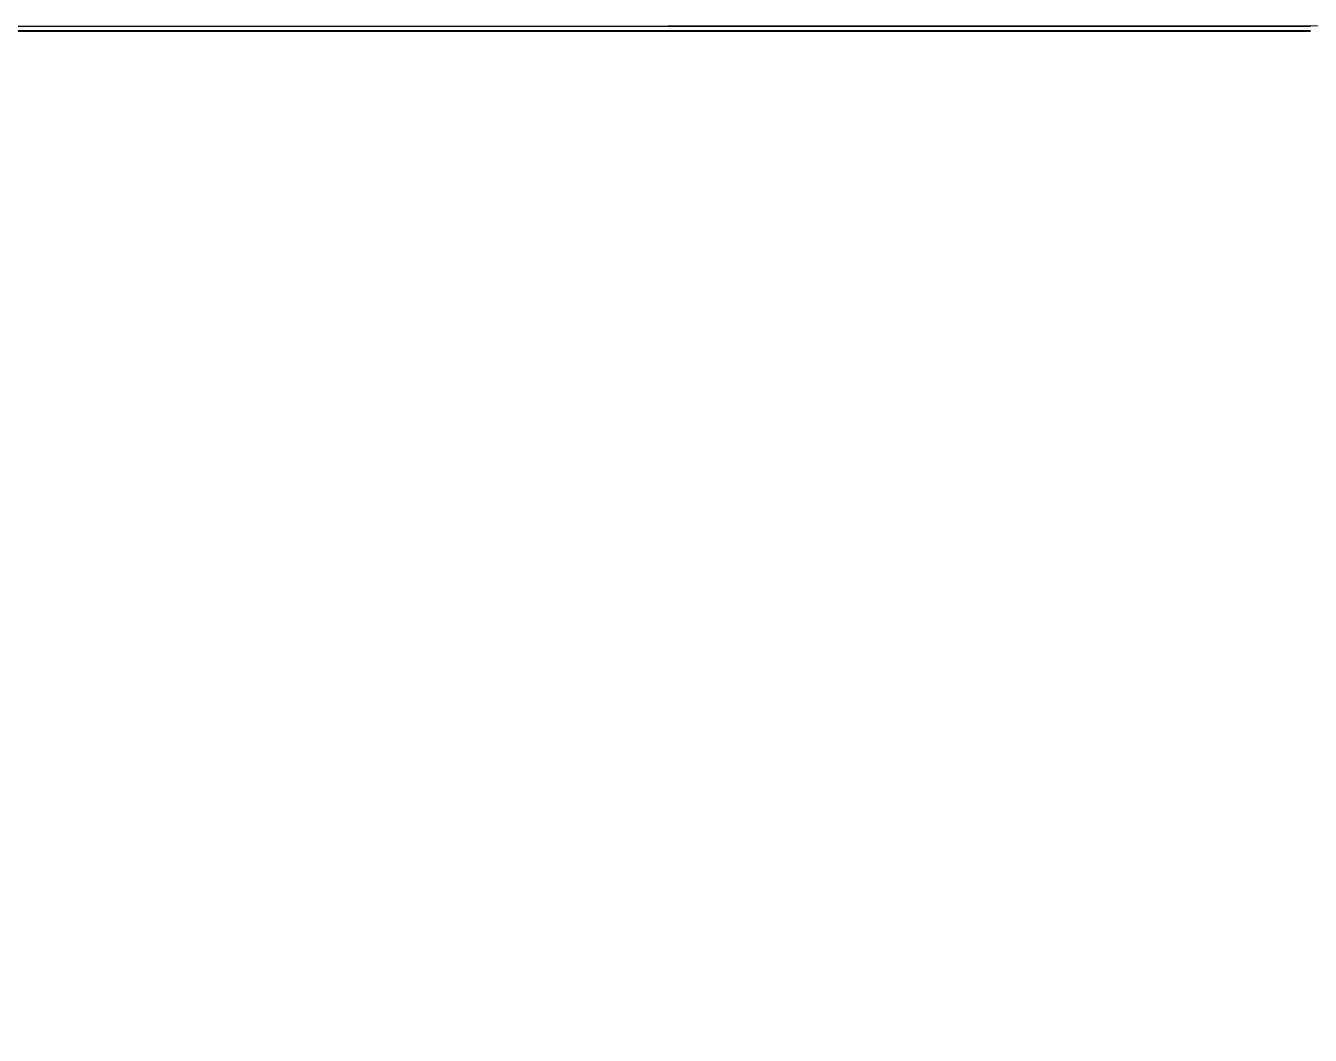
# Model space of a CAD drawing. Extents: x -3080 to 28500, y -1326 to 31609.
# Drawn here: x 26225.403 to 26228.004, y 28163.471 to 28165.514 of the extents above; entities that cross this region are included whole.
import ezdxf
from ezdxf.xclip import XClip

# ---------------------------------------------------------------- set-up
doc = ezdxf.new("R2010")
doc.units = 0
doc.header["$LTSCALE"] = 100
doc.header["$XCLIPFRAME"] = 2
doc.linetypes.add('188K-SM-07-F10-MECH-CR PIPE-Y2257103$0$X-S-FAB_SL ALL$0$Wipeout_Contour', pattern=[1, 0, -1])
for name, color, linetype in [('0-xref', 8, 'Continuous'), ('188K-SM-07-F10-MECH-CR PIPE-Y2257103$0$X-S-FAB_SL ALL$0$A-WALL-EX', 7, 'Continuous'), ('188K-SM-07-F10-MECH-CR PIPE-Y2257103$0$X-S-FAB_SL ALL$0$ASP_1', 1, 'Continuous'), ('188K-SM-07-F10-MECH-CR PIPE-Y2257103$0$X-S-FAB_SL ALL$0$Hattch', 7, 'Continuous')]:
    doc.layers.add(name, color=color, linetype=linetype)

# ---------------------------------------------------------------- blocks, each defined once
blk = doc.blocks.new('188K-SM-07-F10-MECH-CR PIPE-Y2257103$0$X-S-FAB_SL ALL$0$剖面元素_2209_3', base_point=(23061.2637, -8263.0638))
at = {"color": 254, "linetype": '188K-SM-07-F10-MECH-CR PIPE-Y2257103$0$X-S-FAB_SL ALL$0$Wipeout_Contour', "lineweight": 0, "ltscale": 149111.914367}
blk.add_wipeout([(49287.9669, -6428.3359), (49284.0658, -6428.3431), (49287.9669, -6428.3431)], dxfattribs=at).dxf.layer = '188K-SM-07-F10-MECH-CR PIPE-Y2257103$0$X-S-FAB_SL ALL$0$Hattch'
at = {"color": 254, "linetype": '188K-SM-07-F10-MECH-CR PIPE-Y2257103$0$X-S-FAB_SL ALL$0$Wipeout_Contour', "lineweight": 0, "ltscale": 149115.368154}
blk.add_wipeout([(49289.2673, -6428.3601), (49286.6666, -6428.3601), (49286.6666, -6428.3997)], dxfattribs=at).dxf.layer = '188K-SM-07-F10-MECH-CR PIPE-Y2257103$0$X-S-FAB_SL ALL$0$Hattch'
at = {"color": 254, "linetype": '188K-SM-07-F10-MECH-CR PIPE-Y2257103$0$X-S-FAB_SL ALL$0$Wipeout_Contour', "lineweight": 0, "ltscale": 198805.268192}
blk.add_wipeout([(49281.4651, -6428.443), (49281.4651, -6428.4959), (49285.4884, -6428.4959), (49286.6666, -6428.443)], dxfattribs=at).dxf.layer = '188K-SM-07-F10-MECH-CR PIPE-Y2257103$0$X-S-FAB_SL ALL$0$Hattch'
at = {"color": 254, "linetype": '188K-SM-07-F10-MECH-CR PIPE-Y2257103$0$X-S-FAB_SL ALL$0$Wipeout_Contour', "lineweight": 0, "ltscale": 149115.501621}
blk.add_wipeout([(49289.2673, -6428.6713), (49286.6666, -6428.6713), (49286.6666, -6428.8092)], dxfattribs=at).dxf.layer = '188K-SM-07-F10-MECH-CR PIPE-Y2257103$0$X-S-FAB_SL ALL$0$Hattch'
at = {"color": 254, "linetype": '188K-SM-07-F10-MECH-CR PIPE-Y2257103$0$X-S-FAB_SL ALL$0$Wipeout_Contour', "lineweight": 0, "ltscale": 149113.180216}
blk.add_wipeout([(49286.6666, -6428.8285), (49286.6666, -6428.8421), (49286.8809, -6428.8285)], dxfattribs=at).dxf.layer = '188K-SM-07-F10-MECH-CR PIPE-Y2257103$0$X-S-FAB_SL ALL$0$Hattch'
at = {"color": 254, "linetype": '188K-SM-07-F10-MECH-CR PIPE-Y2257103$0$X-S-FAB_SL ALL$0$Wipeout_Contour', "lineweight": 0, "ltscale": 149113.412437}
blk.add_wipeout([(49287.0424, -6429.0095), (49286.6666, -6429.0095), (49286.6666, -6429.0378)], dxfattribs=at).dxf.layer = '188K-SM-07-F10-MECH-CR PIPE-Y2257103$0$X-S-FAB_SL ALL$0$Hattch'
at = {"color": 254, "linetype": '188K-SM-07-F10-MECH-CR PIPE-Y2257103$0$X-S-FAB_SL ALL$0$Wipeout_Contour', "lineweight": 0, "ltscale": 198821.847916}
blk.add_wipeout([(49286.6666, -6429.2625), (49286.6666, -6429.3035), (49288.8445, -6429.3035), (49289.2673, -6429.2625)], dxfattribs=at).dxf.layer = '188K-SM-07-F10-MECH-CR PIPE-Y2257103$0$X-S-FAB_SL ALL$0$Hattch'
at = {"color": 254, "linetype": '188K-SM-07-F10-MECH-CR PIPE-Y2257103$0$X-S-FAB_SL ALL$0$Wipeout_Contour', "lineweight": 0, "ltscale": 198822.062142}
blk.add_wipeout([(49286.6666, -6429.5149), (49286.6666, -6429.546), (49288.9858, -6429.546), (49289.2673, -6429.5149)], dxfattribs=at).dxf.layer = '188K-SM-07-F10-MECH-CR PIPE-Y2257103$0$X-S-FAB_SL ALL$0$Hattch'
at = {"color": 254, "linetype": '188K-SM-07-F10-MECH-CR PIPE-Y2257103$0$X-S-FAB_SL ALL$0$Wipeout_Contour', "lineweight": 0, "ltscale": 198822.275401}
blk.add_wipeout([(49289.2673, -6429.8024), (49286.6666, -6429.8024), (49286.6666, -6429.8231), (49289.0959, -6429.8231)], dxfattribs=at).dxf.layer = '188K-SM-07-F10-MECH-CR PIPE-Y2257103$0$X-S-FAB_SL ALL$0$Hattch'
at = {"color": 254, "linetype": '188K-SM-07-F10-MECH-CR PIPE-Y2257103$0$X-S-FAB_SL ALL$0$Wipeout_Contour', "lineweight": 0, "ltscale": 198811.967161}
blk.add_wipeout([(49284.0658, -6428.3431), (49287.9669, -6428.3359), (49285.3516, -6428.3379), (49284.0658, -6428.3419)], dxfattribs=at).dxf.layer = '188K-SM-07-F10-MECH-CR PIPE-Y2257103$0$X-S-FAB_SL ALL$0$Hattch'
at = {"color": 254, "linetype": '188K-SM-07-F10-MECH-CR PIPE-Y2257103$0$X-S-FAB_SL ALL$0$Wipeout_Contour', "lineweight": 0, "ltscale": 149106.774405}
blk.add_wipeout([(49286.6666, -6428.3601), (49281.4651, -6428.3997), (49286.6666, -6428.3997)], dxfattribs=at).dxf.layer = '188K-SM-07-F10-MECH-CR PIPE-Y2257103$0$X-S-FAB_SL ALL$0$Hattch'
at = {"color": 254, "linetype": '188K-SM-07-F10-MECH-CR PIPE-Y2257103$0$X-S-FAB_SL ALL$0$Wipeout_Contour', "lineweight": 0, "ltscale": 198826.842775}
blk.add_wipeout([(49291.868, -6428.443), (49286.6666, -6428.443), (49287.2556, -6428.4959), (49291.2789, -6428.4959)], dxfattribs=at).dxf.layer = '188K-SM-07-F10-MECH-CR PIPE-Y2257103$0$X-S-FAB_SL ALL$0$Hattch'
at = {"color": 254, "linetype": '188K-SM-07-F10-MECH-CR PIPE-Y2257103$0$X-S-FAB_SL ALL$0$Wipeout_Contour', "lineweight": 0, "ltscale": 149115.454105}
blk.add_wipeout([(49289.2673, -6428.5566), (49286.6666, -6428.5566), (49286.6666, -6428.6713)], dxfattribs=at).dxf.layer = '188K-SM-07-F10-MECH-CR PIPE-Y2257103$0$X-S-FAB_SL ALL$0$Hattch'
at = {"color": 254, "linetype": '188K-SM-07-F10-MECH-CR PIPE-Y2257103$0$X-S-FAB_SL ALL$0$Wipeout_Contour', "lineweight": 0, "ltscale": 198822.00511}
blk.add_wipeout([(49286.6666, -6428.8421), (49289.2673, -6428.8421), (49289.2673, -6428.8285), (49286.8809, -6428.8285)], dxfattribs=at).dxf.layer = '188K-SM-07-F10-MECH-CR PIPE-Y2257103$0$X-S-FAB_SL ALL$0$Hattch'
at = {"color": 254, "linetype": '188K-SM-07-F10-MECH-CR PIPE-Y2257103$0$X-S-FAB_SL ALL$0$Wipeout_Contour', "lineweight": 0, "ltscale": 198807.100604}
blk.add_wipeout([(49282.2168, -6429.0095), (49281.4651, -6429.0378), (49286.6666, -6429.0378), (49286.6666, -6429.0095)], dxfattribs=at).dxf.layer = '188K-SM-07-F10-MECH-CR PIPE-Y2257103$0$X-S-FAB_SL ALL$0$Hattch'
at = {"color": 254, "linetype": '188K-SM-07-F10-MECH-CR PIPE-Y2257103$0$X-S-FAB_SL ALL$0$Wipeout_Contour', "lineweight": 0, "ltscale": 149113.636012}
blk.add_wipeout([(49287.1842, -6429.2178), (49286.6666, -6429.2178), (49286.6666, -6429.2625)], dxfattribs=at).dxf.layer = '188K-SM-07-F10-MECH-CR PIPE-Y2257103$0$X-S-FAB_SL ALL$0$Hattch'
at = {"color": 254, "linetype": '188K-SM-07-F10-MECH-CR PIPE-Y2257103$0$X-S-FAB_SL ALL$0$Wipeout_Contour', "lineweight": 0, "ltscale": 149119.600074}
blk.add_wipeout([(49289.2673, -6429.2625), (49288.8445, -6429.3035), (49289.2673, -6429.3035)], dxfattribs=at).dxf.layer = '188K-SM-07-F10-MECH-CR PIPE-Y2257103$0$X-S-FAB_SL ALL$0$Hattch'
at = {"color": 254, "linetype": '188K-SM-07-F10-MECH-CR PIPE-Y2257103$0$X-S-FAB_SL ALL$0$Wipeout_Contour', "lineweight": 0, "ltscale": 198806.309807}
blk.add_wipeout([(49281.4651, -6429.5149), (49281.4651, -6429.546), (49286.1035, -6429.546), (49286.6666, -6429.5149)], dxfattribs=at).dxf.layer = '188K-SM-07-F10-MECH-CR PIPE-Y2257103$0$X-S-FAB_SL ALL$0$Hattch'
at = {"color": 254, "linetype": '188K-SM-07-F10-MECH-CR PIPE-Y2257103$0$X-S-FAB_SL ALL$0$Wipeout_Contour', "lineweight": 0, "ltscale": 149119.835496}
blk.add_wipeout([(49289.2673, -6429.5149), (49288.9858, -6429.546), (49289.2673, -6429.546)], dxfattribs=at).dxf.layer = '188K-SM-07-F10-MECH-CR PIPE-Y2257103$0$X-S-FAB_SL ALL$0$Hattch'
at = {"color": 254, "linetype": '188K-SM-07-F10-MECH-CR PIPE-Y2257103$0$X-S-FAB_SL ALL$0$Wipeout_Contour', "lineweight": 0, "ltscale": 149112.147044}
blk.add_wipeout([(49286.6666, -6429.8024), (49286.3238, -6429.8231), (49286.6666, -6429.8231)], dxfattribs=at).dxf.layer = '188K-SM-07-F10-MECH-CR PIPE-Y2257103$0$X-S-FAB_SL ALL$0$Hattch'
at = {"color": 254, "linetype": '188K-SM-07-F10-MECH-CR PIPE-Y2257103$0$X-S-FAB_SL ALL$0$Wipeout_Contour', "lineweight": 0, "ltscale": 149120.053557}
blk.add_wipeout([(49289.0959, -6429.8231), (49289.2673, -6429.8231), (49289.2673, -6429.8024)], dxfattribs=at).dxf.layer = '188K-SM-07-F10-MECH-CR PIPE-Y2257103$0$X-S-FAB_SL ALL$0$Hattch'
at = {"color": 254, "linetype": '188K-SM-07-F10-MECH-CR PIPE-Y2257103$0$X-S-FAB_SL ALL$0$Wipeout_Contour', "lineweight": 0, "ltscale": 149118.578164}
blk.add_wipeout([(49287.9669, -6428.3431), (49289.9174, -6428.3359), (49287.9669, -6428.3359)], dxfattribs=at).dxf.layer = '188K-SM-07-F10-MECH-CR PIPE-Y2257103$0$X-S-FAB_SL ALL$0$Hattch'
at = {"color": 254, "linetype": '188K-SM-07-F10-MECH-CR PIPE-Y2257103$0$X-S-FAB_SL ALL$0$Wipeout_Contour', "lineweight": 0, "ltscale": 149117.089876}
blk.add_wipeout([(49289.2673, -6428.3997), (49289.2673, -6428.3601), (49286.6666, -6428.3997)], dxfattribs=at).dxf.layer = '188K-SM-07-F10-MECH-CR PIPE-Y2257103$0$X-S-FAB_SL ALL$0$Hattch'
at = {"color": 254, "linetype": '188K-SM-07-F10-MECH-CR PIPE-Y2257103$0$X-S-FAB_SL ALL$0$Wipeout_Contour', "lineweight": 0, "ltscale": 149113.543456}
blk.add_wipeout([(49286.6666, -6428.443), (49286.6666, -6428.4959), (49287.2556, -6428.4959)], dxfattribs=at).dxf.layer = '188K-SM-07-F10-MECH-CR PIPE-Y2257103$0$X-S-FAB_SL ALL$0$Hattch'
at = {"color": 254, "linetype": '188K-SM-07-F10-MECH-CR PIPE-Y2257103$0$X-S-FAB_SL ALL$0$Wipeout_Contour', "lineweight": 0, "ltscale": 149106.920595}
blk.add_wipeout([(49286.6666, -6428.6713), (49281.4651, -6428.8092), (49286.6666, -6428.8092)], dxfattribs=at).dxf.layer = '188K-SM-07-F10-MECH-CR PIPE-Y2257103$0$X-S-FAB_SL ALL$0$Hattch'
at = {"color": 254, "linetype": '188K-SM-07-F10-MECH-CR PIPE-Y2257103$0$X-S-FAB_SL ALL$0$Wipeout_Contour', "lineweight": 0, "ltscale": 198806.744524}
blk.add_wipeout([(49281.8939, -6428.8285), (49281.4651, -6428.8421), (49286.6666, -6428.8421), (49286.6666, -6428.8285)], dxfattribs=at).dxf.layer = '188K-SM-07-F10-MECH-CR PIPE-Y2257103$0$X-S-FAB_SL ALL$0$Hattch'
at = {"color": 254, "linetype": '188K-SM-07-F10-MECH-CR PIPE-Y2257103$0$X-S-FAB_SL ALL$0$Wipeout_Contour', "lineweight": 0, "ltscale": 198821.650969}
blk.add_wipeout([(49286.6666, -6429.0378), (49286.6666, -6429.086), (49288.7093, -6429.086), (49289.2673, -6429.0378)], dxfattribs=at).dxf.layer = '188K-SM-07-F10-MECH-CR PIPE-Y2257103$0$X-S-FAB_SL ALL$0$Hattch'
at = {"color": 254, "linetype": '188K-SM-07-F10-MECH-CR PIPE-Y2257103$0$X-S-FAB_SL ALL$0$Wipeout_Contour', "lineweight": 0, "ltscale": 149111.444295}
blk.add_wipeout([(49285.8211, -6429.3035), (49286.6666, -6429.3035), (49286.6666, -6429.2625)], dxfattribs=at).dxf.layer = '188K-SM-07-F10-MECH-CR PIPE-Y2257103$0$X-S-FAB_SL ALL$0$Hattch'
at = {"color": 254, "linetype": '188K-SM-07-F10-MECH-CR PIPE-Y2257103$0$X-S-FAB_SL ALL$0$Wipeout_Contour', "lineweight": 0, "ltscale": 149111.81975}
blk.add_wipeout([(49286.6666, -6429.5149), (49286.1035, -6429.546), (49286.6666, -6429.546)], dxfattribs=at).dxf.layer = '188K-SM-07-F10-MECH-CR PIPE-Y2257103$0$X-S-FAB_SL ALL$0$Hattch'
at = {"color": 254, "linetype": '188K-SM-07-F10-MECH-CR PIPE-Y2257103$0$X-S-FAB_SL ALL$0$Wipeout_Contour', "lineweight": 0, "ltscale": 198820.860716}
blk.add_wipeout([(49289.2673, -6429.5747), (49286.6666, -6429.5747), (49286.6666, -6429.8024), (49286.8832, -6429.8024)], dxfattribs=at).dxf.layer = '188K-SM-07-F10-MECH-CR PIPE-Y2257103$0$X-S-FAB_SL ALL$0$Hattch'
at = {"color": 254, "linetype": '188K-SM-07-F10-MECH-CR PIPE-Y2257103$0$X-S-FAB_SL ALL$0$Wipeout_Contour', "lineweight": 0, "ltscale": 149115.965297}
blk.add_wipeout([(49289.2673, -6429.8231), (49286.6666, -6429.8231), (49286.6666, -6430.0905)], dxfattribs=at).dxf.layer = '188K-SM-07-F10-MECH-CR PIPE-Y2257103$0$X-S-FAB_SL ALL$0$Hattch'
at = {"color": 254, "linetype": '188K-SM-07-F10-MECH-CR PIPE-Y2257103$0$X-S-FAB_SL ALL$0$Wipeout_Contour', "lineweight": 0, "ltscale": 149102.473805}
blk.add_wipeout([(49281.4651, -6428.3997), (49286.6666, -6428.3601), (49281.4651, -6428.3601)], dxfattribs=at).dxf.layer = '188K-SM-07-F10-MECH-CR PIPE-Y2257103$0$X-S-FAB_SL ALL$0$Hattch'
at = {"color": 254, "linetype": '188K-SM-07-F10-MECH-CR PIPE-Y2257103$0$X-S-FAB_SL ALL$0$Wipeout_Contour', "lineweight": 0, "ltscale": 198825.366765}
blk.add_wipeout([(49287.9669, -6428.3431), (49287.9669, -6428.3454), (49289.6654, -6428.3454), (49289.9174, -6428.3431)], dxfattribs=at).dxf.layer = '188K-SM-07-F10-MECH-CR PIPE-Y2257103$0$X-S-FAB_SL ALL$0$Hattch'
at = {"color": 254, "linetype": '188K-SM-07-F10-MECH-CR PIPE-Y2257103$0$X-S-FAB_SL ALL$0$Wipeout_Contour', "lineweight": 0, "ltscale": 198826.825828}
blk.add_wipeout([(49286.6666, -6428.443), (49291.868, -6428.443), (49291.5267, -6428.4304), (49287.0079, -6428.4304)], dxfattribs=at).dxf.layer = '188K-SM-07-F10-MECH-CR PIPE-Y2257103$0$X-S-FAB_SL ALL$0$Hattch'
at = {"color": 254, "linetype": '188K-SM-07-F10-MECH-CR PIPE-Y2257103$0$X-S-FAB_SL ALL$0$Wipeout_Contour', "lineweight": 0, "ltscale": 149117.236057}
blk.add_wipeout([(49289.2673, -6428.8092), (49289.2673, -6428.6713), (49286.6666, -6428.8092)], dxfattribs=at).dxf.layer = '188K-SM-07-F10-MECH-CR PIPE-Y2257103$0$X-S-FAB_SL ALL$0$Hattch'
at = {"color": 254, "linetype": '188K-SM-07-F10-MECH-CR PIPE-Y2257103$0$X-S-FAB_SL ALL$0$Wipeout_Contour', "lineweight": 0, "ltscale": 198821.507747}
blk.add_wipeout([(49286.6666, -6428.8421), (49286.6666, -6428.8892), (49288.641, -6428.8892), (49289.2673, -6428.8421)], dxfattribs=at).dxf.layer = '188K-SM-07-F10-MECH-CR PIPE-Y2257103$0$X-S-FAB_SL ALL$0$Hattch'
at = {"color": 254, "linetype": '188K-SM-07-F10-MECH-CR PIPE-Y2257103$0$X-S-FAB_SL ALL$0$Wipeout_Contour', "lineweight": 0, "ltscale": 198822.201088}
blk.add_wipeout([(49287.0424, -6429.0095), (49286.6666, -6429.0378), (49289.2673, -6429.0378), (49289.2673, -6429.0095)], dxfattribs=at).dxf.layer = '188K-SM-07-F10-MECH-CR PIPE-Y2257103$0$X-S-FAB_SL ALL$0$Hattch'
at = {"color": 254, "linetype": '188K-SM-07-F10-MECH-CR PIPE-Y2257103$0$X-S-FAB_SL ALL$0$Wipeout_Contour', "lineweight": 0, "ltscale": 198822.399656}
blk.add_wipeout([(49287.1842, -6429.2178), (49286.6666, -6429.2625), (49289.2673, -6429.2625), (49289.2673, -6429.2178)], dxfattribs=at).dxf.layer = '188K-SM-07-F10-MECH-CR PIPE-Y2257103$0$X-S-FAB_SL ALL$0$Hattch'
at = {"color": 254, "linetype": '188K-SM-07-F10-MECH-CR PIPE-Y2257103$0$X-S-FAB_SL ALL$0$Wipeout_Contour', "lineweight": 0, "ltscale": 149113.820917}
blk.add_wipeout([(49287.2756, -6429.4558), (49286.6666, -6429.4558), (49286.6666, -6429.5149)], dxfattribs=at).dxf.layer = '188K-SM-07-F10-MECH-CR PIPE-Y2257103$0$X-S-FAB_SL ALL$0$Hattch'
at = {"color": 254, "linetype": '188K-SM-07-F10-MECH-CR PIPE-Y2257103$0$X-S-FAB_SL ALL$0$Wipeout_Contour', "lineweight": 0, "ltscale": 198803.023511}
blk.add_wipeout([(49281.4651, -6429.8024), (49281.8984, -6429.8024), (49286.6666, -6429.5747), (49281.4651, -6429.5747)], dxfattribs=at).dxf.layer = '188K-SM-07-F10-MECH-CR PIPE-Y2257103$0$X-S-FAB_SL ALL$0$Hattch'
at = {"color": 254, "linetype": '188K-SM-07-F10-MECH-CR PIPE-Y2257103$0$X-S-FAB_SL ALL$0$Wipeout_Contour', "lineweight": 0, "ltscale": 149117.824677}
blk.add_wipeout([(49289.2673, -6429.5747), (49286.8832, -6429.8024), (49289.2673, -6429.8024)], dxfattribs=at).dxf.layer = '188K-SM-07-F10-MECH-CR PIPE-Y2257103$0$X-S-FAB_SL ALL$0$Hattch'
at = {"color": 254, "linetype": '188K-SM-07-F10-MECH-CR PIPE-Y2257103$0$X-S-FAB_SL ALL$0$Wipeout_Contour', "lineweight": 0, "ltscale": 149107.40109}
blk.add_wipeout([(49286.6666, -6429.8231), (49281.4651, -6430.0905), (49286.6666, -6430.0905)], dxfattribs=at).dxf.layer = '188K-SM-07-F10-MECH-CR PIPE-Y2257103$0$X-S-FAB_SL ALL$0$Hattch'
at = {"color": 254, "linetype": '188K-SM-07-F10-MECH-CR PIPE-Y2257103$0$X-S-FAB_SL ALL$0$Wipeout_Contour', "lineweight": 0, "ltscale": 198814.255711}
blk.add_wipeout([(49284.0658, -6428.3431), (49284.5705, -6428.3454), (49287.9669, -6428.3454), (49287.9669, -6428.3431)], dxfattribs=at).dxf.layer = '188K-SM-07-F10-MECH-CR PIPE-Y2257103$0$X-S-FAB_SL ALL$0$Hattch'
at = {"color": 254, "linetype": '188K-SM-07-F10-MECH-CR PIPE-Y2257103$0$X-S-FAB_SL ALL$0$Wipeout_Contour', "lineweight": 0, "ltscale": 149121.178661}
blk.add_wipeout([(49289.2673, -6428.4304), (49289.7768, -6428.4304), (49289.2673, -6428.3997)], dxfattribs=at).dxf.layer = '188K-SM-07-F10-MECH-CR PIPE-Y2257103$0$X-S-FAB_SL ALL$0$Hattch'
at = {"color": 254, "linetype": '188K-SM-07-F10-MECH-CR PIPE-Y2257103$0$X-S-FAB_SL ALL$0$Wipeout_Contour', "lineweight": 0, "ltscale": 149113.151523}
blk.add_wipeout([(49286.6666, -6428.443), (49287.0079, -6428.4304), (49286.6666, -6428.4304)], dxfattribs=at).dxf.layer = '188K-SM-07-F10-MECH-CR PIPE-Y2257103$0$X-S-FAB_SL ALL$0$Hattch'
at = {"color": 254, "linetype": '188K-SM-07-F10-MECH-CR PIPE-Y2257103$0$X-S-FAB_SL ALL$0$Wipeout_Contour', "lineweight": 0, "ltscale": 149117.185552}
blk.add_wipeout([(49289.2673, -6428.6713), (49289.2673, -6428.5566), (49286.6666, -6428.6713)], dxfattribs=at).dxf.layer = '188K-SM-07-F10-MECH-CR PIPE-Y2257103$0$X-S-FAB_SL ALL$0$Hattch'
at = {"color": 254, "linetype": '188K-SM-07-F10-MECH-CR PIPE-Y2257103$0$X-S-FAB_SL ALL$0$Wipeout_Contour', "lineweight": 0, "ltscale": 149110.87903}
blk.add_wipeout([(49285.414, -6428.8892), (49286.6666, -6428.8892), (49286.6666, -6428.8421)], dxfattribs=at).dxf.layer = '188K-SM-07-F10-MECH-CR PIPE-Y2257103$0$X-S-FAB_SL ALL$0$Hattch'
at = {"color": 254, "linetype": '188K-SM-07-F10-MECH-CR PIPE-Y2257103$0$X-S-FAB_SL ALL$0$Wipeout_Contour', "lineweight": 0, "ltscale": 149119.236668}
blk.add_wipeout([(49289.2673, -6428.8421), (49288.641, -6428.8892), (49289.2673, -6428.8892)], dxfattribs=at).dxf.layer = '188K-SM-07-F10-MECH-CR PIPE-Y2257103$0$X-S-FAB_SL ALL$0$Hattch'
at = {"color": 254, "linetype": '188K-SM-07-F10-MECH-CR PIPE-Y2257103$0$X-S-FAB_SL ALL$0$Wipeout_Contour', "lineweight": 0, "ltscale": 198821.602691}
blk.add_wipeout([(49289.2673, -6428.9693), (49286.6666, -6428.9693), (49286.6666, -6429.0095), (49288.6916, -6429.0095)], dxfattribs=at).dxf.layer = '188K-SM-07-F10-MECH-CR PIPE-Y2257103$0$X-S-FAB_SL ALL$0$Hattch'
at = {"color": 254, "linetype": '188K-SM-07-F10-MECH-CR PIPE-Y2257103$0$X-S-FAB_SL ALL$0$Wipeout_Contour', "lineweight": 0, "ltscale": 149111.090749}
blk.add_wipeout([(49286.6666, -6429.0378), (49285.5506, -6429.086), (49286.6666, -6429.086)], dxfattribs=at).dxf.layer = '188K-SM-07-F10-MECH-CR PIPE-Y2257103$0$X-S-FAB_SL ALL$0$Hattch'
at = {"color": 254, "linetype": '188K-SM-07-F10-MECH-CR PIPE-Y2257103$0$X-S-FAB_SL ALL$0$Wipeout_Contour', "lineweight": 0, "ltscale": 149119.380632}
blk.add_wipeout([(49289.2673, -6429.0378), (49288.7093, -6429.086), (49289.2673, -6429.086)], dxfattribs=at).dxf.layer = '188K-SM-07-F10-MECH-CR PIPE-Y2257103$0$X-S-FAB_SL ALL$0$Hattch'
at = {"color": 254, "linetype": '188K-SM-07-F10-MECH-CR PIPE-Y2257103$0$X-S-FAB_SL ALL$0$Wipeout_Contour', "lineweight": 0, "ltscale": 198807.439778}
blk.add_wipeout([(49282.5004, -6429.2178), (49281.4651, -6429.2625), (49286.6666, -6429.2625), (49286.6666, -6429.2178)], dxfattribs=at).dxf.layer = '188K-SM-07-F10-MECH-CR PIPE-Y2257103$0$X-S-FAB_SL ALL$0$Hattch'
at = {"color": 254, "linetype": '188K-SM-07-F10-MECH-CR PIPE-Y2257103$0$X-S-FAB_SL ALL$0$Wipeout_Contour', "lineweight": 0, "ltscale": 198822.582344}
blk.add_wipeout([(49287.2756, -6429.4558), (49286.6666, -6429.5149), (49289.2673, -6429.5149), (49289.2673, -6429.4558)], dxfattribs=at).dxf.layer = '188K-SM-07-F10-MECH-CR PIPE-Y2257103$0$X-S-FAB_SL ALL$0$Hattch'
at = {"color": 254, "linetype": '188K-SM-07-F10-MECH-CR PIPE-Y2257103$0$X-S-FAB_SL ALL$0$Wipeout_Contour', "lineweight": 0, "ltscale": 149107.724049}
blk.add_wipeout([(49286.6666, -6429.5747), (49281.8984, -6429.8024), (49286.6666, -6429.8024)], dxfattribs=at).dxf.layer = '188K-SM-07-F10-MECH-CR PIPE-Y2257103$0$X-S-FAB_SL ALL$0$Hattch'
at = {"color": 254, "linetype": '188K-SM-07-F10-MECH-CR PIPE-Y2257103$0$X-S-FAB_SL ALL$0$Wipeout_Contour', "lineweight": 0, "ltscale": 149116.071821}
blk.add_wipeout([(49289.2673, -6430.0905), (49286.6666, -6430.0905), (49286.6666, -6430.3791)], dxfattribs=at).dxf.layer = '188K-SM-07-F10-MECH-CR PIPE-Y2257103$0$X-S-FAB_SL ALL$0$Hattch'
at = {"color": 254, "linetype": '188K-SM-07-F10-MECH-CR PIPE-Y2257103$0$X-S-FAB_SL ALL$0$Wipeout_Contour', "lineweight": 0, "ltscale": 149119.650981}
blk.add_wipeout([(49289.9174, -6428.3359), (49287.9669, -6428.3431), (49289.9174, -6428.3431)], dxfattribs=at).dxf.layer = '188K-SM-07-F10-MECH-CR PIPE-Y2257103$0$X-S-FAB_SL ALL$0$Hattch'
at = {"color": 254, "linetype": '188K-SM-07-F10-MECH-CR PIPE-Y2257103$0$X-S-FAB_SL ALL$0$Wipeout_Contour', "lineweight": 0, "ltscale": 198806.741587}
blk.add_wipeout([(49282.1477, -6428.4304), (49281.4651, -6428.443), (49286.6666, -6428.443), (49286.6666, -6428.4304)], dxfattribs=at).dxf.layer = '188K-SM-07-F10-MECH-CR PIPE-Y2257103$0$X-S-FAB_SL ALL$0$Hattch'
at = {"color": 254, "linetype": '188K-SM-07-F10-MECH-CR PIPE-Y2257103$0$X-S-FAB_SL ALL$0$Wipeout_Contour', "lineweight": 0, "ltscale": 198821.100865}
blk.add_wipeout([(49286.6666, -6428.4959), (49286.6666, -6428.5566), (49289.2673, -6428.5566), (49288.262, -6428.4959)], dxfattribs=at).dxf.layer = '188K-SM-07-F10-MECH-CR PIPE-Y2257103$0$X-S-FAB_SL ALL$0$Hattch'
at = {"color": 254, "linetype": '188K-SM-07-F10-MECH-CR PIPE-Y2257103$0$X-S-FAB_SL ALL$0$Wipeout_Contour', "lineweight": 0, "ltscale": 149102.607283}
blk.add_wipeout([(49281.4651, -6428.8092), (49286.6666, -6428.6713), (49281.4651, -6428.6713)], dxfattribs=at).dxf.layer = '188K-SM-07-F10-MECH-CR PIPE-Y2257103$0$X-S-FAB_SL ALL$0$Hattch'
at = {"color": 254, "linetype": '188K-SM-07-F10-MECH-CR PIPE-Y2257103$0$X-S-FAB_SL ALL$0$Wipeout_Contour', "lineweight": 0, "ltscale": 149114.289986}
blk.add_wipeout([(49287.9677, -6428.8892), (49286.6666, -6428.8892), (49286.6666, -6428.9693)], dxfattribs=at).dxf.layer = '188K-SM-07-F10-MECH-CR PIPE-Y2257103$0$X-S-FAB_SL ALL$0$Hattch'
at = {"color": 254, "linetype": '188K-SM-07-F10-MECH-CR PIPE-Y2257103$0$X-S-FAB_SL ALL$0$Wipeout_Contour', "lineweight": 0, "ltscale": 149119.334471}
blk.add_wipeout([(49289.2673, -6428.9693), (49288.6916, -6429.0095), (49289.2673, -6429.0095)], dxfattribs=at).dxf.layer = '188K-SM-07-F10-MECH-CR PIPE-Y2257103$0$X-S-FAB_SL ALL$0$Hattch'
at = {"color": 254, "linetype": '188K-SM-07-F10-MECH-CR PIPE-Y2257103$0$X-S-FAB_SL ALL$0$Wipeout_Contour', "lineweight": 0, "ltscale": 149113.995572}
blk.add_wipeout([(49286.6666, -6429.1508), (49287.5957, -6429.086), (49286.6666, -6429.086)], dxfattribs=at).dxf.layer = '188K-SM-07-F10-MECH-CR PIPE-Y2257103$0$X-S-FAB_SL ALL$0$Hattch'
at = {"color": 254, "linetype": '188K-SM-07-F10-MECH-CR PIPE-Y2257103$0$X-S-FAB_SL ALL$0$Wipeout_Contour', "lineweight": 0, "ltscale": 198805.955555}
blk.add_wipeout([(49286.6666, -6429.2625), (49281.4651, -6429.2625), (49281.4651, -6429.3035), (49285.8211, -6429.3035)], dxfattribs=at).dxf.layer = '188K-SM-07-F10-MECH-CR PIPE-Y2257103$0$X-S-FAB_SL ALL$0$Hattch'
at = {"color": 254, "linetype": '188K-SM-07-F10-MECH-CR PIPE-Y2257103$0$X-S-FAB_SL ALL$0$Wipeout_Contour', "lineweight": 0, "ltscale": 198821.432614}
blk.add_wipeout([(49286.6666, -6429.3529), (49286.6666, -6429.4558), (49288.0612, -6429.4558), (49289.2673, -6429.3529)], dxfattribs=at).dxf.layer = '188K-SM-07-F10-MECH-CR PIPE-Y2257103$0$X-S-FAB_SL ALL$0$Hattch'
at = {"color": 254, "linetype": '188K-SM-07-F10-MECH-CR PIPE-Y2257103$0$X-S-FAB_SL ALL$0$Wipeout_Contour', "lineweight": 0, "ltscale": 149113.581907}
blk.add_wipeout([(49287.0033, -6429.546), (49286.6666, -6429.546), (49286.6666, -6429.5747)], dxfattribs=at).dxf.layer = '188K-SM-07-F10-MECH-CR PIPE-Y2257103$0$X-S-FAB_SL ALL$0$Hattch'
at = {"color": 254, "linetype": '188K-SM-07-F10-MECH-CR PIPE-Y2257103$0$X-S-FAB_SL ALL$0$Wipeout_Contour', "lineweight": 0, "ltscale": 149117.716519}
blk.add_wipeout([(49289.2673, -6430.0905), (49289.2673, -6429.8231), (49286.6666, -6430.0905)], dxfattribs=at).dxf.layer = '188K-SM-07-F10-MECH-CR PIPE-Y2257103$0$X-S-FAB_SL ALL$0$Hattch'
at = {"color": 254, "linetype": '188K-SM-07-F10-MECH-CR PIPE-Y2257103$0$X-S-FAB_SL ALL$0$Wipeout_Contour', "lineweight": 0, "ltscale": 149120.150543}
blk.add_wipeout([(49289.1466, -6428.3519), (49289.388, -6428.3519), (49289.2673, -6428.3474)], dxfattribs=at).dxf.layer = '188K-SM-07-F10-MECH-CR PIPE-Y2257103$0$X-S-FAB_SL ALL$0$Hattch'
at = {"color": 254, "linetype": '188K-SM-07-F10-MECH-CR PIPE-Y2257103$0$X-S-FAB_SL ALL$0$Wipeout_Contour', "lineweight": 0, "ltscale": 198805.367462}
blk.add_wipeout([(49281.4651, -6428.4304), (49285.6475, -6428.4304), (49286.6666, -6428.3997), (49281.4651, -6428.3997)], dxfattribs=at).dxf.layer = '188K-SM-07-F10-MECH-CR PIPE-Y2257103$0$X-S-FAB_SL ALL$0$Hattch'
at = {"color": 254, "linetype": '188K-SM-07-F10-MECH-CR PIPE-Y2257103$0$X-S-FAB_SL ALL$0$Wipeout_Contour', "lineweight": 0, "ltscale": 149118.592887}
blk.add_wipeout([(49289.2673, -6428.4959), (49288.262, -6428.4959), (49289.2673, -6428.5566)], dxfattribs=at).dxf.layer = '188K-SM-07-F10-MECH-CR PIPE-Y2257103$0$X-S-FAB_SL ALL$0$Hattch'
at = {"color": 254, "linetype": '188K-SM-07-F10-MECH-CR PIPE-Y2257103$0$X-S-FAB_SL ALL$0$Wipeout_Contour', "lineweight": 0, "ltscale": 198821.674774}
blk.add_wipeout([(49286.6666, -6428.8092), (49286.6666, -6428.8285), (49288.9543, -6428.8285), (49289.2673, -6428.8092)], dxfattribs=at).dxf.layer = '188K-SM-07-F10-MECH-CR PIPE-Y2257103$0$X-S-FAB_SL ALL$0$Hattch'
at = {"color": 254, "linetype": '188K-SM-07-F10-MECH-CR PIPE-Y2257103$0$X-S-FAB_SL ALL$0$Wipeout_Contour', "lineweight": 0, "ltscale": 149111.027069}
blk.add_wipeout([(49286.6666, -6428.9693), (49285.5153, -6429.0095), (49286.6666, -6429.0095)], dxfattribs=at).dxf.layer = '188K-SM-07-F10-MECH-CR PIPE-Y2257103$0$X-S-FAB_SL ALL$0$Hattch'
at = {"color": 254, "linetype": '188K-SM-07-F10-MECH-CR PIPE-Y2257103$0$X-S-FAB_SL ALL$0$Wipeout_Contour', "lineweight": 0, "ltscale": 198808.036037}
blk.add_wipeout([(49283.3235, -6429.086), (49281.4651, -6429.1508), (49286.6666, -6429.1508), (49286.6666, -6429.086)], dxfattribs=at).dxf.layer = '188K-SM-07-F10-MECH-CR PIPE-Y2257103$0$X-S-FAB_SL ALL$0$Hattch'
at = {"color": 254, "linetype": '188K-SM-07-F10-MECH-CR PIPE-Y2257103$0$X-S-FAB_SL ALL$0$Wipeout_Contour', "lineweight": 0, "ltscale": 149113.78705}
blk.add_wipeout([(49286.6666, -6429.3529), (49287.3023, -6429.3035), (49286.6666, -6429.3035)], dxfattribs=at).dxf.layer = '188K-SM-07-F10-MECH-CR PIPE-Y2257103$0$X-S-FAB_SL ALL$0$Hattch'
at = {"color": 254, "linetype": '188K-SM-07-F10-MECH-CR PIPE-Y2257103$0$X-S-FAB_SL ALL$0$Wipeout_Contour', "lineweight": 0, "ltscale": 149118.874406}
blk.add_wipeout([(49289.2673, -6429.3529), (49288.0612, -6429.4558), (49289.2673, -6429.4558)], dxfattribs=at).dxf.layer = '188K-SM-07-F10-MECH-CR PIPE-Y2257103$0$X-S-FAB_SL ALL$0$Hattch'
at = {"color": 254, "linetype": '188K-SM-07-F10-MECH-CR PIPE-Y2257103$0$X-S-FAB_SL ALL$0$Wipeout_Contour', "lineweight": 0, "ltscale": 198807.31563}
blk.add_wipeout([(49281.4651, -6429.5747), (49286.6666, -6429.5747), (49286.6666, -6429.546), (49282.1385, -6429.546)], dxfattribs=at).dxf.layer = '188K-SM-07-F10-MECH-CR PIPE-Y2257103$0$X-S-FAB_SL ALL$0$Hattch'
at = {"color": 254, "linetype": '188K-SM-07-F10-MECH-CR PIPE-Y2257103$0$X-S-FAB_SL ALL$0$Wipeout_Contour', "lineweight": 0, "ltscale": 149103.071}
blk.add_wipeout([(49281.4651, -6430.0905), (49286.6666, -6429.8231), (49281.4651, -6429.8231)], dxfattribs=at).dxf.layer = '188K-SM-07-F10-MECH-CR PIPE-Y2257103$0$X-S-FAB_SL ALL$0$Hattch'
at = {"color": 254, "linetype": '188K-SM-07-F10-MECH-CR PIPE-Y2257103$0$X-S-FAB_SL ALL$0$Wipeout_Contour', "lineweight": 0, "ltscale": 198821.549388}
blk.add_wipeout([(49289.2673, -6428.3474), (49286.6666, -6428.3474), (49286.6666, -6428.3519), (49289.1466, -6428.3519)], dxfattribs=at).dxf.layer = '188K-SM-07-F10-MECH-CR PIPE-Y2257103$0$X-S-FAB_SL ALL$0$Hattch'
at = {"color": 254, "linetype": '188K-SM-07-F10-MECH-CR PIPE-Y2257103$0$X-S-FAB_SL ALL$0$Wipeout_Contour', "lineweight": 0, "ltscale": 149113.442049}
blk.add_wipeout([(49286.6666, -6428.4304), (49287.1761, -6428.4304), (49286.6666, -6428.3997)], dxfattribs=at).dxf.layer = '188K-SM-07-F10-MECH-CR PIPE-Y2257103$0$X-S-FAB_SL ALL$0$Hattch'
at = {"color": 254, "linetype": '188K-SM-07-F10-MECH-CR PIPE-Y2257103$0$X-S-FAB_SL ALL$0$Wipeout_Contour', "lineweight": 0, "ltscale": 149111.480511}
blk.add_wipeout([(49286.0407, -6428.8285), (49286.6666, -6428.8285), (49286.6666, -6428.8092)], dxfattribs=at).dxf.layer = '188K-SM-07-F10-MECH-CR PIPE-Y2257103$0$X-S-FAB_SL ALL$0$Hattch'
at = {"color": 254, "linetype": '188K-SM-07-F10-MECH-CR PIPE-Y2257103$0$X-S-FAB_SL ALL$0$Wipeout_Contour', "lineweight": 0, "ltscale": 149119.527425}
blk.add_wipeout([(49289.2673, -6428.8092), (49288.9543, -6428.8285), (49289.2673, -6428.8285)], dxfattribs=at).dxf.layer = '188K-SM-07-F10-MECH-CR PIPE-Y2257103$0$X-S-FAB_SL ALL$0$Hattch'
at = {"color": 254, "linetype": '188K-SM-07-F10-MECH-CR PIPE-Y2257103$0$X-S-FAB_SL ALL$0$Wipeout_Contour', "lineweight": 0, "ltscale": 198822.716985}
blk.add_wipeout([(49287.9677, -6428.8892), (49286.6666, -6428.9693), (49289.2673, -6428.9693), (49289.2673, -6428.8892)], dxfattribs=at).dxf.layer = '188K-SM-07-F10-MECH-CR PIPE-Y2257103$0$X-S-FAB_SL ALL$0$Hattch'
at = {"color": 254, "linetype": '188K-SM-07-F10-MECH-CR PIPE-Y2257103$0$X-S-FAB_SL ALL$0$Wipeout_Contour', "lineweight": 0, "ltscale": 198821.52917}
blk.add_wipeout([(49289.2673, -6429.1508), (49286.6666, -6429.1508), (49286.6666, -6429.2178), (49288.4059, -6429.2178)], dxfattribs=at).dxf.layer = '188K-SM-07-F10-MECH-CR PIPE-Y2257103$0$X-S-FAB_SL ALL$0$Hattch'
at = {"color": 254, "linetype": '188K-SM-07-F10-MECH-CR PIPE-Y2257103$0$X-S-FAB_SL ALL$0$Wipeout_Contour', "lineweight": 0, "ltscale": 198822.517343}
blk.add_wipeout([(49286.6666, -6429.3529), (49289.2673, -6429.3529), (49289.2673, -6429.3035), (49287.3023, -6429.3035)], dxfattribs=at).dxf.layer = '188K-SM-07-F10-MECH-CR PIPE-Y2257103$0$X-S-FAB_SL ALL$0$Hattch'
at = {"color": 254, "linetype": '188K-SM-07-F10-MECH-CR PIPE-Y2257103$0$X-S-FAB_SL ALL$0$Wipeout_Contour', "lineweight": 0, "ltscale": 198822.454927}
blk.add_wipeout([(49286.6666, -6429.5747), (49289.2673, -6429.5747), (49289.2673, -6429.546), (49287.0033, -6429.546)], dxfattribs=at).dxf.layer = '188K-SM-07-F10-MECH-CR PIPE-Y2257103$0$X-S-FAB_SL ALL$0$Hattch'
at = {"color": 254, "linetype": '188K-SM-07-F10-MECH-CR PIPE-Y2257103$0$X-S-FAB_SL ALL$0$Wipeout_Contour', "lineweight": 0, "ltscale": 149117.825781}
blk.add_wipeout([(49289.2673, -6430.3791), (49289.2673, -6430.0905), (49286.6666, -6430.3791)], dxfattribs=at).dxf.layer = '188K-SM-07-F10-MECH-CR PIPE-Y2257103$0$X-S-FAB_SL ALL$0$Hattch'
at = {"color": 254, "linetype": '188K-SM-07-F10-MECH-CR PIPE-Y2257103$0$X-S-FAB_SL ALL$0$Wipeout_Contour', "lineweight": 0, "ltscale": 149111.678747}
blk.add_wipeout([(49286.4251, -6428.3519), (49286.6666, -6428.3519), (49286.6666, -6428.3474)], dxfattribs=at).dxf.layer = '188K-SM-07-F10-MECH-CR PIPE-Y2257103$0$X-S-FAB_SL ALL$0$Hattch'
at = {"color": 254, "linetype": '188K-SM-07-F10-MECH-CR PIPE-Y2257103$0$X-S-FAB_SL ALL$0$Wipeout_Contour', "lineweight": 0, "ltscale": 149110.934724}
blk.add_wipeout([(49286.6666, -6428.3997), (49285.6475, -6428.4304), (49286.6666, -6428.4304)], dxfattribs=at).dxf.layer = '188K-SM-07-F10-MECH-CR PIPE-Y2257103$0$X-S-FAB_SL ALL$0$Hattch'
at = {"color": 254, "linetype": '188K-SM-07-F10-MECH-CR PIPE-Y2257103$0$X-S-FAB_SL ALL$0$Wipeout_Contour', "lineweight": 0, "ltscale": 198808.533967}
blk.add_wipeout([(49281.4651, -6428.9693), (49286.6666, -6428.9693), (49286.6666, -6428.8892), (49284.0673, -6428.8892)], dxfattribs=at).dxf.layer = '188K-SM-07-F10-MECH-CR PIPE-Y2257103$0$X-S-FAB_SL ALL$0$Hattch'
at = {"color": 254, "linetype": '188K-SM-07-F10-MECH-CR PIPE-Y2257103$0$X-S-FAB_SL ALL$0$Wipeout_Contour', "lineweight": 0, "ltscale": 198805.201907}
blk.add_wipeout([(49286.6666, -6429.1508), (49281.4651, -6429.1508), (49281.4651, -6429.2178), (49284.9439, -6429.2178)], dxfattribs=at).dxf.layer = '188K-SM-07-F10-MECH-CR PIPE-Y2257103$0$X-S-FAB_SL ALL$0$Hattch'
at = {"color": 254, "linetype": '188K-SM-07-F10-MECH-CR PIPE-Y2257103$0$X-S-FAB_SL ALL$0$Wipeout_Contour', "lineweight": 0, "ltscale": 198807.674602}
blk.add_wipeout([(49281.4651, -6429.3529), (49286.6666, -6429.3529), (49286.6666, -6429.3035), (49282.7367, -6429.3035)], dxfattribs=at).dxf.layer = '188K-SM-07-F10-MECH-CR PIPE-Y2257103$0$X-S-FAB_SL ALL$0$Hattch'
at = {"color": 254, "linetype": '188K-SM-07-F10-MECH-CR PIPE-Y2257103$0$X-S-FAB_SL ALL$0$Wipeout_Contour', "lineweight": 0, "ltscale": 149114.222008}
blk.add_wipeout([(49286.6666, -6428.3601), (49288.1187, -6428.3519), (49286.6666, -6428.3519)], dxfattribs=at).dxf.layer = '188K-SM-07-F10-MECH-CR PIPE-Y2257103$0$X-S-FAB_SL ALL$0$Hattch'
at = {"color": 254, "linetype": '188K-SM-07-F10-MECH-CR PIPE-Y2257103$0$X-S-FAB_SL ALL$0$Wipeout_Contour', "lineweight": 0, "ltscale": 198821.967851}
blk.add_wipeout([(49289.2673, -6428.3997), (49286.6666, -6428.3997), (49287.1761, -6428.4304), (49289.2673, -6428.4304)], dxfattribs=at).dxf.layer = '188K-SM-07-F10-MECH-CR PIPE-Y2257103$0$X-S-FAB_SL ALL$0$Hattch'
at = {"color": 254, "linetype": '188K-SM-07-F10-MECH-CR PIPE-Y2257103$0$X-S-FAB_SL ALL$0$Wipeout_Contour', "lineweight": 0, "ltscale": 198805.558701}
blk.add_wipeout([(49281.4651, -6429.0095), (49285.5153, -6429.0095), (49286.6666, -6428.9693), (49281.4651, -6428.9693)], dxfattribs=at).dxf.layer = '188K-SM-07-F10-MECH-CR PIPE-Y2257103$0$X-S-FAB_SL ALL$0$Hattch'
at = {"color": 254, "linetype": '188K-SM-07-F10-MECH-CR PIPE-Y2257103$0$X-S-FAB_SL ALL$0$Wipeout_Contour', "lineweight": 0, "ltscale": 198822.587856}
blk.add_wipeout([(49287.5957, -6429.086), (49286.6666, -6429.1508), (49289.2673, -6429.1508), (49289.2673, -6429.086)], dxfattribs=at).dxf.layer = '188K-SM-07-F10-MECH-CR PIPE-Y2257103$0$X-S-FAB_SL ALL$0$Hattch'
at = {"color": 254, "linetype": '188K-SM-07-F10-MECH-CR PIPE-Y2257103$0$X-S-FAB_SL ALL$0$Wipeout_Contour', "lineweight": 0, "ltscale": 198821.399415}
blk.add_wipeout([(49289.2673, -6428.3454), (49286.6666, -6428.3454), (49286.6666, -6428.3474), (49288.9036, -6428.3474)], dxfattribs=at).dxf.layer = '188K-SM-07-F10-MECH-CR PIPE-Y2257103$0$X-S-FAB_SL ALL$0$Hattch'
at = {"color": 254, "linetype": '188K-SM-07-F10-MECH-CR PIPE-Y2257103$0$X-S-FAB_SL ALL$0$Wipeout_Contour', "lineweight": 0, "ltscale": 149110.53787}
blk.add_wipeout([(49284.9439, -6429.2178), (49286.6666, -6429.2178), (49286.6666, -6429.1508)], dxfattribs=at).dxf.layer = '188K-SM-07-F10-MECH-CR PIPE-Y2257103$0$X-S-FAB_SL ALL$0$Hattch'
at = {"color": 254, "linetype": '188K-SM-07-F10-MECH-CR PIPE-Y2257103$0$X-S-FAB_SL ALL$0$Wipeout_Contour', "lineweight": 0, "ltscale": 149119.128548}
blk.add_wipeout([(49288.4059, -6429.2178), (49289.2673, -6429.2178), (49289.2673, -6429.1508)], dxfattribs=at).dxf.layer = '188K-SM-07-F10-MECH-CR PIPE-Y2257103$0$X-S-FAB_SL ALL$0$Hattch'
at = {"color": 254, "linetype": '188K-SM-07-F10-MECH-CR PIPE-Y2257103$0$X-S-FAB_SL ALL$0$Wipeout_Contour', "lineweight": 0, "ltscale": 198805.56596}
blk.add_wipeout([(49281.4651, -6428.3454), (49281.4651, -6428.3474), (49285.9397, -6428.3474), (49286.6666, -6428.3454)], dxfattribs=at).dxf.layer = '188K-SM-07-F10-MECH-CR PIPE-Y2257103$0$X-S-FAB_SL ALL$0$Hattch'
at = {"layer": '188K-SM-07-F10-MECH-CR PIPE-Y2257103$0$X-S-FAB_SL ALL$0$A-WALL-EX', "color": 8, "lineweight": 0}
for p, q in [((49285.9285, -6428.3375), (49287.9669, -6428.3359)), ((49286.6666, -6428.3375), (49285.9285, -6428.3375))]:
    blk.add_line(p, q, dxfattribs=at)
at = {"color": 254, "linetype": '188K-SM-07-F10-MECH-CR PIPE-Y2257103$0$X-S-FAB_SL ALL$0$Wipeout_Contour', "lineweight": 0, "ltscale": 198822.512626}
blk.add_wipeout([(49288.1187, -6428.3519), (49286.6666, -6428.3601), (49289.2673, -6428.3601), (49289.2673, -6428.3519)], dxfattribs=at).dxf.layer = '188K-SM-07-F10-MECH-CR PIPE-Y2257103$0$X-S-FAB_SL ALL$0$Hattch'
at = {"color": 254, "linetype": '188K-SM-07-F10-MECH-CR PIPE-Y2257103$0$X-S-FAB_SL ALL$0$Wipeout_Contour', "lineweight": 0, "ltscale": 198808.479001}
blk.add_wipeout([(49284.369, -6428.3519), (49281.4651, -6428.3601), (49286.6666, -6428.3601), (49286.6666, -6428.3519)], dxfattribs=at).dxf.layer = '188K-SM-07-F10-MECH-CR PIPE-Y2257103$0$X-S-FAB_SL ALL$0$Hattch'
at = {"color": 254, "linetype": '188K-SM-07-F10-MECH-CR PIPE-Y2257103$0$X-S-FAB_SL ALL$0$Wipeout_Contour', "lineweight": 0, "ltscale": 149119.292703}
blk.add_wipeout([(49288.9036, -6428.3474), (49289.2673, -6428.3474), (49289.2673, -6428.3454)], dxfattribs=at).dxf.layer = '188K-SM-07-F10-MECH-CR PIPE-Y2257103$0$X-S-FAB_SL ALL$0$Hattch'
at = {"layer": '188K-SM-07-F10-MECH-CR PIPE-Y2257103$0$X-S-FAB_SL ALL$0$A-WALL-EX', "color": 8, "lineweight": 0}
for p, q in [((49286.6666, -6428.3375), (49289.2673, -6428.3375)), ((49287.9669, -6428.3359), (49289.9174, -6428.3359)), ((49286.6666, -6428.3454), (49281.4651, -6428.3454)), ((49286.6666, -6428.3474), (49281.4651, -6428.3474)), ((49286.6666, -6428.3454), (49289.2673, -6428.3454)), ((49286.6666, -6428.3474), (49289.2673, -6428.3474))]:
    blk.add_line(p, q, dxfattribs=at)
blk = doc.blocks.new('188K-SM-07-F10-MECH-CR PIPE-Y2257103$0$X-S-FAB_SL ALL$0$A$C2e9ab586')
at = {"layer": '188K-SM-07-F10-MECH-CR PIPE-Y2257103$0$X-S-FAB_SL ALL$0$A-WALL-EX', "lineweight": 0}
blk.add_blockref('188K-SM-07-F10-MECH-CR PIPE-Y2257103$0$X-S-FAB_SL ALL$0$剖面元素_2209_3', (-28106.3851, 285), dxfattribs=at)
blk = doc.blocks.new('188K-SM-07-F10-MECH-CR PIPE-Y2257103$0$X-S-FAB_SL ALL')
at = {"layer": '188K-SM-07-F10-MECH-CR PIPE-Y2257103$0$X-S-FAB_SL ALL$0$ASP_1'}
blk.add_blockref('188K-SM-07-F10-MECH-CR PIPE-Y2257103$0$X-S-FAB_SL ALL$0$A$C2e9ab586', (23632.8637, -73288.9769), dxfattribs=at)
blk = doc.blocks.new('188K-SM-07-F10-MECH-CR PIPE-Y2257103')
ref = blk.add_blockref('188K-SM-07-F10-MECH-CR PIPE-Y2257103$0$X-S-FAB_SL ALL', (4473.5214, 99334.7631))
XClip(ref).set_block_clipping_path([(-7553.4648570136, -75341.9369645483), (24026.2025623869, -67725.7696244382)])

msp = doc.modelspace()

# ---------------------------------------------------------------- block references
at = {"layer": '0-xref'}
msp.add_blockref('188K-SM-07-F10-MECH-CR PIPE-Y2257103', (0, 0), dxfattribs=at)

doc.saveas('drawing.dxf')
